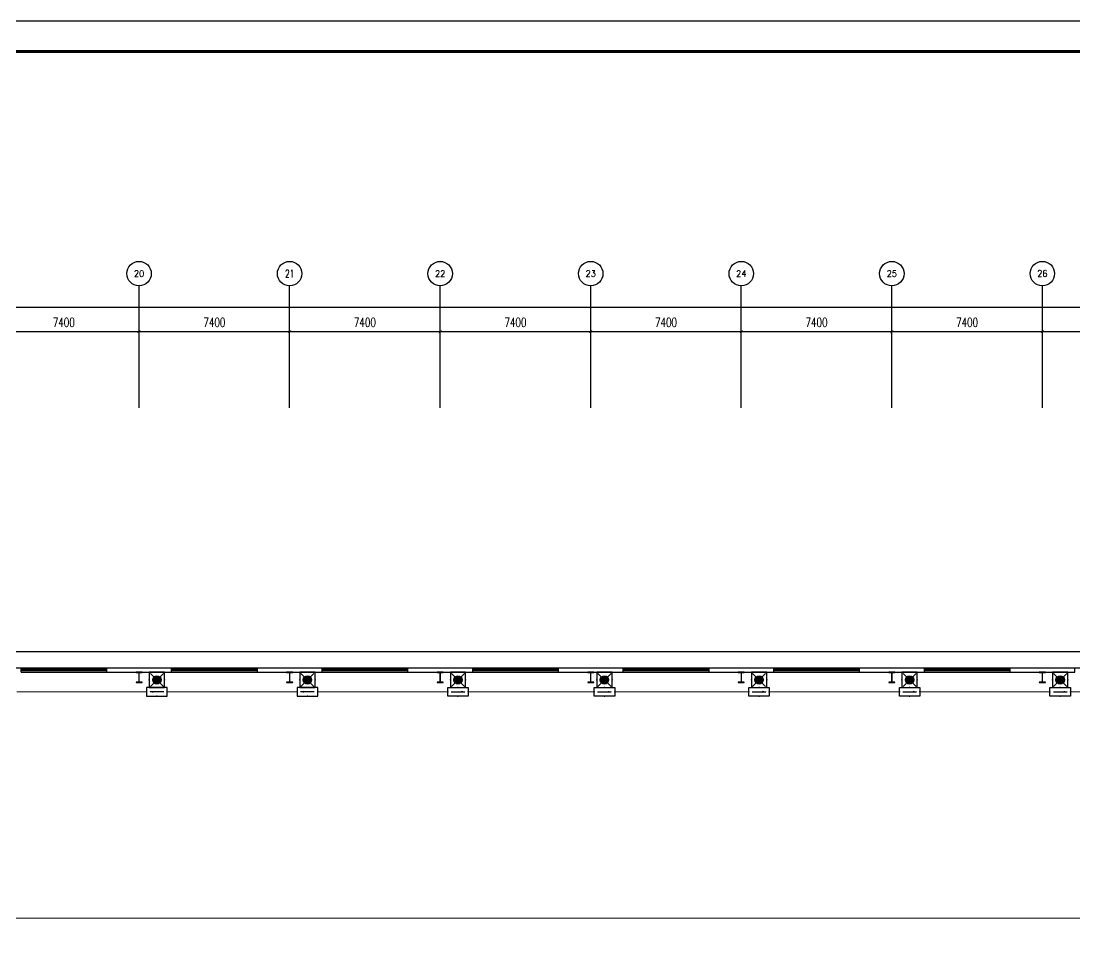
# Model space of a CAD drawing. Extents: x 1751103 to 2598738, y -609732 to 659428.
# Drawn here: x 2242648 to 2294448, y -26085 to 18938 of the extents above; entities that cross this region are included whole.
import ezdxf
from ezdxf.enums import TextEntityAlignment as Align

# ---------------------------------------------------------------- set-up
doc = ezdxf.new("R2010")
doc.units = 0
doc.header["$LTSCALE"] = 1000
doc.header["$MEASUREMENT"] = 0
doc.layers.get('0').update_dxf_attribs({"linetype": 'CONTINUOUS'})
doc.layers.get('DEFPOINTS').update_dxf_attribs({"linetype": 'CONTINUOUS'})
for name, color, linetype in [('AXIS', 3, 'CONTINUOUS'), ('AXIS_TEXT', 7, 'CONTINUOUS'), ('COLUMN', 99, 'CONTINUOUS'), ('EQUIP-照明', 3, 'CONTINUOUS'), ('GROUND', 2, 'CONTINUOUS'), ('PUB_TITLE', 4, 'CONTINUOUS'), ('WALL', 9, 'CONTINUOUS'), ('WINDOW', 99, 'CONTINUOUS'), ('WIRE-照明', 1, 'CONTINUOUS')]:
    doc.layers.add(name, color=color, linetype=linetype)
doc.styles.add('_TCH_AXIS', font='COMPLEX', dxfattribs={"bigfont": 'GBCBIG'})
doc.styles.add('COMPLEX', font='COMPLEX')
doc.styles.add('DIM_FONT', font='SIMPLEX', dxfattribs={"width": 0.7, "bigfont": 'GBCBIG'})
doc.styles.get("Standard").update_dxf_attribs({"font": 'gbenor.shx', "bigfont": 'gbcbig.shx'})
doc.dimstyles.new('DIMN150', dxfattribs={"dimscale": 1.5, "dimtxt": 300, "dimasz": 100, "dimexe": 250, "dimexo": 300, "dimgap": 150, "dimtad": 1, "dimdec": 0, "dimzin": 0, "dimtxsty": 'DIM_FONT', "dimblk": 'ARCHTICK', "dimcen": 0.09, "dimclrt": 7, "dimazin": 3, "dimtfac": 1, "dimtdec": 0, "dimtix": 1, "dimtmove": 0, "dimatfit": 3, "dimtolj": 1, "dimtzin": 0})

# ---------------------------------------------------------------- blocks, each defined once
blk = doc.blocks.new('$WINLIB2D$00000001')
for p, q in [((-0.5, 0.5), (0.5, 0.5)), ((-0.5, 0.5), (-0.5, -0.5)), ((0.5, -0.5), (0.5, 0.5)), ((0.5, 0.167), (-0.5, 0.167)), ((0.5, -0.167), (-0.5, -0.167)), ((-0.5, -0.5), (0.5, -0.5))]:
    blk.add_line(p, q)
blk = doc.blocks.new('_AXISO')
blk.add_circle((0, 0), 0.5)
at = {"layer": 'AXIS_TEXT', "style": 'COMPLEX', "width": 1.041667}
blk.add_attdef('A', text='', height=0.56, dxfattribs=at).set_placement((-0.25, -0.28), (0.25, -0.28), align=Align.FIT)
blk = doc.blocks.new('_ARCHTICK')
at = {"color": 0, "linetype": 'BYBLOCK', "const_width": 0.15}
blk.add_lwpolyline([(-0.5, -0.5), (0.5, 0.5)], dxfattribs=at)
blk = doc.blocks.new('*D99')
at = {"layer": 'AXIS', "color": 0}
for p, q in [((2107648, 93942), (2107648, 98817)), ((2107648, 98442), (2315248, 98442)), ((2315248, 93942), (2315248, 98817))]:
    blk.add_line(p, q, dxfattribs=at)
at = {"layer": 'DEFPOINTS', "color": 0}
for p in [(2315248, 98442), (2107648, 93492), (2315248, 93492)]:
    blk.add_point(p, dxfattribs=at)
at = {"layer": 'AXIS', "color": 0, "xscale": 150, "yscale": 150, "zscale": 150, "rotation": 180}
blk.add_blockref('_ARCHTICK', (2107648, 98442), dxfattribs=at)
at = {"layer": 'AXIS', "color": 0, "xscale": 150, "yscale": 150, "zscale": 150}
blk.add_blockref('_ARCHTICK', (2315248, 98442), dxfattribs=at)
at = {"layer": 'AXIS', "color": 7, "insert": (2211448, 98892), "char_height": 450, "attachment_point": 5, "style": 'DIM_FONT'}
blk.add_mtext('\\A1;207600', dxfattribs=at)
blk = doc.blocks.new('*D119')
at = {"layer": 'AXIS', "color": 0}
for p, q in [((2241048, 93942), (2241048, 97617)), ((2248448, 93942), (2248448, 97617)), ((2241048, 97242), (2248448, 97242))]:
    blk.add_line(p, q, dxfattribs=at)
at = {"layer": 'DEFPOINTS', "color": 0}
for p in [(2248448, 97242), (2241048, 93492), (2248448, 93492)]:
    blk.add_point(p, dxfattribs=at)
at = {"layer": 'AXIS', "color": 0, "xscale": 150, "yscale": 150, "zscale": 150, "rotation": 180}
blk.add_blockref('_ARCHTICK', (2241048, 97242), dxfattribs=at)
at = {"layer": 'AXIS', "color": 0, "xscale": 150, "yscale": 150, "zscale": 150}
blk.add_blockref('_ARCHTICK', (2248448, 97242), dxfattribs=at)
at = {"layer": 'AXIS', "color": 7, "insert": (2244748, 97692), "char_height": 450, "attachment_point": 5, "style": 'DIM_FONT'}
blk.add_mtext('\\A1;7400', dxfattribs=at)
blk = doc.blocks.new('*D120')
at = {"layer": 'AXIS', "color": 0}
for p, q in [((2248448, 93942), (2248448, 97617)), ((2255848, 93942), (2255848, 97617)), ((2248448, 97242), (2255848, 97242))]:
    blk.add_line(p, q, dxfattribs=at)
at = {"layer": 'DEFPOINTS', "color": 0}
for p in [(2255848, 97242), (2248448, 93492), (2255848, 93492)]:
    blk.add_point(p, dxfattribs=at)
at = {"layer": 'AXIS', "color": 0, "xscale": 150, "yscale": 150, "zscale": 150, "rotation": 180}
blk.add_blockref('_ARCHTICK', (2248448, 97242), dxfattribs=at)
at = {"layer": 'AXIS', "color": 0, "xscale": 150, "yscale": 150, "zscale": 150}
blk.add_blockref('_ARCHTICK', (2255848, 97242), dxfattribs=at)
at = {"layer": 'AXIS', "color": 7, "insert": (2252148, 97692), "char_height": 450, "attachment_point": 5, "style": 'DIM_FONT'}
blk.add_mtext('\\A1;7400', dxfattribs=at)
blk = doc.blocks.new('*D121')
at = {"layer": 'AXIS', "color": 0}
for p, q in [((2255848, 93942), (2255848, 97617)), ((2263248, 93942), (2263248, 97617)), ((2255848, 97242), (2263248, 97242))]:
    blk.add_line(p, q, dxfattribs=at)
at = {"layer": 'DEFPOINTS', "color": 0}
for p in [(2263248, 97242), (2255848, 93492), (2263248, 93492)]:
    blk.add_point(p, dxfattribs=at)
at = {"layer": 'AXIS', "color": 0, "xscale": 150, "yscale": 150, "zscale": 150, "rotation": 180}
blk.add_blockref('_ARCHTICK', (2255848, 97242), dxfattribs=at)
at = {"layer": 'AXIS', "color": 0, "xscale": 150, "yscale": 150, "zscale": 150}
blk.add_blockref('_ARCHTICK', (2263248, 97242), dxfattribs=at)
at = {"layer": 'AXIS', "color": 7, "insert": (2259548, 97692), "char_height": 450, "attachment_point": 5, "style": 'DIM_FONT'}
blk.add_mtext('\\A1;7400', dxfattribs=at)
blk = doc.blocks.new('*D122')
at = {"layer": 'AXIS', "color": 0}
for p, q in [((2263248, 93942), (2263248, 97617)), ((2270648, 93942), (2270648, 97617)), ((2263248, 97242), (2270648, 97242))]:
    blk.add_line(p, q, dxfattribs=at)
at = {"layer": 'DEFPOINTS', "color": 0}
for p in [(2270648, 97242), (2263248, 93492), (2270648, 93492)]:
    blk.add_point(p, dxfattribs=at)
at = {"layer": 'AXIS', "color": 0, "xscale": 150, "yscale": 150, "zscale": 150, "rotation": 180}
blk.add_blockref('_ARCHTICK', (2263248, 97242), dxfattribs=at)
at = {"layer": 'AXIS', "color": 0, "xscale": 150, "yscale": 150, "zscale": 150}
blk.add_blockref('_ARCHTICK', (2270648, 97242), dxfattribs=at)
at = {"layer": 'AXIS', "color": 7, "insert": (2266948, 97692), "char_height": 450, "attachment_point": 5, "style": 'DIM_FONT'}
blk.add_mtext('\\A1;7400', dxfattribs=at)
blk = doc.blocks.new('*D123')
at = {"layer": 'AXIS', "color": 0}
for p, q in [((2270648, 93942), (2270648, 97617)), ((2278048, 93942), (2278048, 97617)), ((2270648, 97242), (2278048, 97242))]:
    blk.add_line(p, q, dxfattribs=at)
at = {"layer": 'DEFPOINTS', "color": 0}
for p in [(2278048, 97242), (2270648, 93492), (2278048, 93492)]:
    blk.add_point(p, dxfattribs=at)
at = {"layer": 'AXIS', "color": 0, "xscale": 150, "yscale": 150, "zscale": 150, "rotation": 180}
blk.add_blockref('_ARCHTICK', (2270648, 97242), dxfattribs=at)
at = {"layer": 'AXIS', "color": 0, "xscale": 150, "yscale": 150, "zscale": 150}
blk.add_blockref('_ARCHTICK', (2278048, 97242), dxfattribs=at)
at = {"layer": 'AXIS', "color": 7, "insert": (2274348, 97692), "char_height": 450, "attachment_point": 5, "style": 'DIM_FONT'}
blk.add_mtext('\\A1;7400', dxfattribs=at)
blk = doc.blocks.new('*D124')
at = {"layer": 'AXIS', "color": 0}
for p, q in [((2278048, 93942), (2278048, 97617)), ((2285448, 93942), (2285448, 97617)), ((2278048, 97242), (2285448, 97242))]:
    blk.add_line(p, q, dxfattribs=at)
at = {"layer": 'DEFPOINTS', "color": 0}
for p in [(2285448, 97242), (2278048, 93492), (2285448, 93492)]:
    blk.add_point(p, dxfattribs=at)
at = {"layer": 'AXIS', "color": 0, "xscale": 150, "yscale": 150, "zscale": 150, "rotation": 180}
blk.add_blockref('_ARCHTICK', (2278048, 97242), dxfattribs=at)
at = {"layer": 'AXIS', "color": 0, "xscale": 150, "yscale": 150, "zscale": 150}
blk.add_blockref('_ARCHTICK', (2285448, 97242), dxfattribs=at)
at = {"layer": 'AXIS', "color": 7, "insert": (2281748, 97692), "char_height": 450, "attachment_point": 5, "style": 'DIM_FONT'}
blk.add_mtext('\\A1;7400', dxfattribs=at)
blk = doc.blocks.new('*D125')
at = {"layer": 'AXIS', "color": 0}
for p, q in [((2285448, 93942), (2285448, 97617)), ((2292848, 93942), (2292848, 97617)), ((2285448, 97242), (2292848, 97242))]:
    blk.add_line(p, q, dxfattribs=at)
at = {"layer": 'DEFPOINTS', "color": 0}
for p in [(2292848, 97242), (2285448, 93492), (2292848, 93492)]:
    blk.add_point(p, dxfattribs=at)
at = {"layer": 'AXIS', "color": 0, "xscale": 150, "yscale": 150, "zscale": 150, "rotation": 180}
blk.add_blockref('_ARCHTICK', (2285448, 97242), dxfattribs=at)
at = {"layer": 'AXIS', "color": 0, "xscale": 150, "yscale": 150, "zscale": 150}
blk.add_blockref('_ARCHTICK', (2292848, 97242), dxfattribs=at)
at = {"layer": 'AXIS', "color": 7, "insert": (2289148, 97692), "char_height": 450, "attachment_point": 5, "style": 'DIM_FONT'}
blk.add_mtext('\\A1;7400', dxfattribs=at)
blk = doc.blocks.new('*D126')
at = {"layer": 'AXIS', "color": 0}
for p, q in [((2292848, 93942), (2292848, 97617)), ((2300248, 93942), (2300248, 97617)), ((2292848, 97242), (2300248, 97242))]:
    blk.add_line(p, q, dxfattribs=at)
at = {"layer": 'DEFPOINTS', "color": 0}
for p in [(2300248, 97242), (2292848, 93492), (2300248, 93492)]:
    blk.add_point(p, dxfattribs=at)
at = {"layer": 'AXIS', "color": 0, "xscale": 150, "yscale": 150, "zscale": 150, "rotation": 180}
blk.add_blockref('_ARCHTICK', (2292848, 97242), dxfattribs=at)
at = {"layer": 'AXIS', "color": 0, "xscale": 150, "yscale": 150, "zscale": 150}
blk.add_blockref('_ARCHTICK', (2300248, 97242), dxfattribs=at)
at = {"layer": 'AXIS', "color": 7, "insert": (2296548, 97692), "char_height": 450, "attachment_point": 5, "style": 'DIM_FONT'}
blk.add_mtext('\\A1;7400', dxfattribs=at)
blk = doc.blocks.new('$EQUIP$00001167')
for p, q in [((-0.429, 0.429), (0.429, -0.429)), ((-0.429, -0.429), (0.429, 0.429))]:
    blk.add_line(p, q)
blk.add_lwpolyline([(-0.5, 0.5), (-0.5, -0.5), (0.5, -0.5), (0.5, 0.5)], close=True)
blk.add_circle((0, 0), 0.275)
for p in [(-0.5, 0), (0, 0.5), (0.5, 0), (0, -0.5)]:
    blk.add_point(p)
for points in [[(-0.238, 0.137), (0.238, 0.137), (-0.275, 0), (0.275, 0)], [(-0.238, -0.137), (0.238, -0.137), (-0.275, 0), (0.275, 0)], [(-0.137, 0.238), (0.137, 0.238), (-0.238, 0.137), (0.238, 0.137)], [(0, 0.275), (0, 0.275), (-0.137, 0.238), (0.137, 0.238)], [(-0.137, -0.238), (0.137, -0.238), (-0.238, -0.137), (0.238, -0.137)], [(0, -0.275), (0, -0.275), (-0.137, -0.238), (0.137, -0.238)]]:
    blk.add_solid(points)
at = {"flags": 9}
blk.add_attdef('A', (0, 0), '', height=0.00002, dxfattribs=at)
blk = doc.blocks.new('$EQUIP$00001687')
for p, q in [((0.72, 0.6), (-0.72, 0.6)), ((-0.72, 0.6), (-0.72, 0)), ((-0.72, 0), (0.72, 0)), ((0.72, 0), (0.72, 0.6))]:
    blk.add_line(p, q)
at = {"color": 7}
blk.add_line((-0.48, 0.3), (0.48, 0.3), dxfattribs=at)
for p in [(-0.72, 0.3), (0, 0.6), (0, 0), (0.72, 0.3)]:
    blk.add_point(p)
blk.add_solid([(0.24, 0.228), (0.528, 0.3), (0.24, 0.372)])
blk = doc.blocks.new('W2')
at = {"layer": 'AXIS', "color": 8}
for p, q in [((2248447.9, 93491.5), (2248447.9, 99491.5)), ((2255847.9, 93491.5), (2255847.9, 99491.5)), ((2263247.9, 93491.5), (2263247.9, 99491.5)), ((2270647.9, 93491.5), (2270647.9, 99491.5)), ((2278047.9, 93491.5), (2278047.9, 99491.5)), ((2285447.9, 93491.5), (2285447.9, 99491.5)), ((2292847.9, 93491.5), (2292847.9, 99491.5))]:
    blk.add_line(p, q, dxfattribs=at)
at = {"layer": 'COLUMN', "color": 8}
for p, q in [((2248597.9, 80491.5), (2248297.9, 80491.5)), ((2248297.9, 80491.5), (2248297.9, 80473.5)), ((2248297.9, 80473.5), (2248437.9, 80473.5)), ((2248437.9, 80473.5), (2248442.9, 80468.5)), ((2248442.9, 80468.5), (2248442.9, 80014.5)), ((2248452.9, 80468.5), (2248457.9, 80473.5)), ((2248452.9, 80014.5), (2248452.9, 80468.5)), ((2248457.9, 80473.5), (2248597.9, 80473.5)), ((2248597.9, 80473.5), (2248597.9, 80491.5)), ((2255997.9, 80491.5), (2255697.9, 80491.5)), ((2255697.9, 80491.5), (2255697.9, 80473.5)), ((2255697.9, 80473.5), (2255837.9, 80473.5)), ((2255837.9, 80473.5), (2255842.9, 80468.5)), ((2255842.9, 80468.5), (2255842.9, 80014.5)), ((2255852.9, 80468.5), (2255857.9, 80473.5)), ((2255852.9, 80014.5), (2255852.9, 80468.5)), ((2255857.9, 80473.5), (2255997.9, 80473.5)), ((2255997.9, 80473.5), (2255997.9, 80491.5)), ((2263397.9, 80491.5), (2263097.9, 80491.5)), ((2263097.9, 80491.5), (2263097.9, 80473.5)), ((2263097.9, 80473.5), (2263237.9, 80473.5)), ((2263237.9, 80473.5), (2263242.9, 80468.5)), ((2263242.9, 80468.5), (2263242.9, 80014.5)), ((2263252.9, 80468.5), (2263257.9, 80473.5)), ((2263252.9, 80014.5), (2263252.9, 80468.5)), ((2263257.9, 80473.5), (2263397.9, 80473.5)), ((2263397.9, 80473.5), (2263397.9, 80491.5)), ((2270797.9, 80491.5), (2270497.9, 80491.5)), ((2270497.9, 80491.5), (2270497.9, 80473.5)), ((2270497.9, 80473.5), (2270637.9, 80473.5)), ((2270637.9, 80473.5), (2270642.9, 80468.5)), ((2270642.9, 80468.5), (2270642.9, 80014.5)), ((2270652.9, 80468.5), (2270657.9, 80473.5)), ((2270652.9, 80014.5), (2270652.9, 80468.5)), ((2270657.9, 80473.5), (2270797.9, 80473.5)), ((2270797.9, 80473.5), (2270797.9, 80491.5)), ((2278197.9, 80491.5), (2277897.9, 80491.5)), ((2277897.9, 80491.5), (2277897.9, 80473.5)), ((2277897.9, 80473.5), (2278037.9, 80473.5)), ((2278037.9, 80473.5), (2278042.9, 80468.5)), ((2278042.9, 80468.5), (2278042.9, 80014.5)), ((2278052.9, 80468.5), (2278057.9, 80473.5)), ((2278052.9, 80014.5), (2278052.9, 80468.5)), ((2278057.9, 80473.5), (2278197.9, 80473.5)), ((2278197.9, 80473.5), (2278197.9, 80491.5)), ((2285597.9, 80491.5), (2285297.9, 80491.5)), ((2285297.9, 80491.5), (2285297.9, 80473.5)), ((2285297.9, 80473.5), (2285437.9, 80473.5)), ((2285437.9, 80473.5), (2285442.9, 80468.5)), ((2285442.9, 80468.5), (2285442.9, 80014.5)), ((2285452.9, 80468.5), (2285457.9, 80473.5)), ((2285452.9, 80014.5), (2285452.9, 80468.5)), ((2285457.9, 80473.5), (2285597.9, 80473.5)), ((2285597.9, 80473.5), (2285597.9, 80491.5)), ((2292997.9, 80491.5), (2292697.9, 80491.5)), ((2292697.9, 80491.5), (2292697.9, 80473.5)), ((2292697.9, 80473.5), (2292837.9, 80473.5)), ((2292837.9, 80473.5), (2292842.9, 80468.5)), ((2292842.9, 80468.5), (2292842.9, 80014.5)), ((2292852.9, 80468.5), (2292857.9, 80473.5)), ((2292852.9, 80014.5), (2292852.9, 80468.5)), ((2292857.9, 80473.5), (2292997.9, 80473.5)), ((2292997.9, 80473.5), (2292997.9, 80491.5)), ((2248437.9, 80009.5), (2248297.9, 80009.5)), ((2248297.9, 80009.5), (2248297.9, 79991.5)), ((2248297.9, 79991.5), (2248597.9, 79991.5)), ((2248442.9, 80014.5), (2248437.9, 80009.5)), ((2248457.9, 80009.5), (2248452.9, 80014.5)), ((2248597.9, 80009.5), (2248457.9, 80009.5)), ((2248597.9, 79991.5), (2248597.9, 80009.5)), ((2255837.9, 80009.5), (2255697.9, 80009.5)), ((2255697.9, 80009.5), (2255697.9, 79991.5)), ((2255697.9, 79991.5), (2255997.9, 79991.5)), ((2255842.9, 80014.5), (2255837.9, 80009.5)), ((2255857.9, 80009.5), (2255852.9, 80014.5)), ((2255997.9, 80009.5), (2255857.9, 80009.5)), ((2255997.9, 79991.5), (2255997.9, 80009.5)), ((2263237.9, 80009.5), (2263097.9, 80009.5)), ((2263097.9, 80009.5), (2263097.9, 79991.5)), ((2263097.9, 79991.5), (2263397.9, 79991.5)), ((2263242.9, 80014.5), (2263237.9, 80009.5)), ((2263257.9, 80009.5), (2263252.9, 80014.5)), ((2263397.9, 80009.5), (2263257.9, 80009.5)), ((2263397.9, 79991.5), (2263397.9, 80009.5)), ((2270637.9, 80009.5), (2270497.9, 80009.5)), ((2270497.9, 80009.5), (2270497.9, 79991.5)), ((2270497.9, 79991.5), (2270797.9, 79991.5)), ((2270642.9, 80014.5), (2270637.9, 80009.5)), ((2270657.9, 80009.5), (2270652.9, 80014.5)), ((2270797.9, 80009.5), (2270657.9, 80009.5)), ((2270797.9, 79991.5), (2270797.9, 80009.5)), ((2278037.9, 80009.5), (2277897.9, 80009.5)), ((2277897.9, 80009.5), (2277897.9, 79991.5)), ((2277897.9, 79991.5), (2278197.9, 79991.5)), ((2278042.9, 80014.5), (2278037.9, 80009.5)), ((2278057.9, 80009.5), (2278052.9, 80014.5)), ((2278197.9, 80009.5), (2278057.9, 80009.5)), ((2278197.9, 79991.5), (2278197.9, 80009.5)), ((2285437.9, 80009.5), (2285297.9, 80009.5)), ((2285297.9, 80009.5), (2285297.9, 79991.5)), ((2285297.9, 79991.5), (2285597.9, 79991.5)), ((2285442.9, 80014.5), (2285437.9, 80009.5)), ((2285457.9, 80009.5), (2285452.9, 80014.5)), ((2285597.9, 80009.5), (2285457.9, 80009.5)), ((2285597.9, 79991.5), (2285597.9, 80009.5)), ((2292837.9, 80009.5), (2292697.9, 80009.5)), ((2292697.9, 80009.5), (2292697.9, 79991.5)), ((2292697.9, 79991.5), (2292997.9, 79991.5)), ((2292842.9, 80014.5), (2292837.9, 80009.5)), ((2292857.9, 80009.5), (2292852.9, 80014.5)), ((2292997.9, 80009.5), (2292857.9, 80009.5)), ((2292997.9, 79991.5), (2292997.9, 80009.5))]:
    blk.add_line(p, q, dxfattribs=at)
at = {"layer": 'GROUND', "color": 8}
for p, q in [((2316047.9, 81491.5), (2212597.9, 81491.5)), ((2315247.9, 80691.5), (2211797.9, 80691.5))]:
    blk.add_line(p, q, dxfattribs=at)
at = {"layer": 'WALL', "color": 8}
for p, q in [((2248447.9, 80691.5), (2246847.9, 80691.5)), ((2246847.9, 80691.5), (2246847.9, 80491.5)), ((2246847.9, 80491.5), (2248297.9, 80491.5)), ((2250047.9, 80691.5), (2248447.9, 80691.5)), ((2248597.9, 80491.5), (2250047.9, 80491.5)), ((2250047.9, 80491.5), (2250047.9, 80691.5)), ((2255847.9, 80691.5), (2254247.9, 80691.5)), ((2254247.9, 80691.5), (2254247.9, 80491.5)), ((2254247.9, 80491.5), (2255697.9, 80491.5)), ((2257447.9, 80691.5), (2255847.9, 80691.5)), ((2255997.9, 80491.5), (2257447.9, 80491.5)), ((2257447.9, 80491.5), (2257447.9, 80691.5)), ((2263247.9, 80691.5), (2261647.9, 80691.5)), ((2261647.9, 80691.5), (2261647.9, 80491.5)), ((2261647.9, 80491.5), (2263097.9, 80491.5)), ((2264847.9, 80691.5), (2263247.9, 80691.5)), ((2263397.9, 80491.5), (2264847.9, 80491.5)), ((2264847.9, 80491.5), (2264847.9, 80691.5)), ((2270647.9, 80691.5), (2269047.9, 80691.5)), ((2269047.9, 80691.5), (2269047.9, 80491.5)), ((2269047.9, 80491.5), (2270497.9, 80491.5)), ((2272247.9, 80691.5), (2270647.9, 80691.5)), ((2270797.9, 80491.5), (2272247.9, 80491.5)), ((2272247.9, 80491.5), (2272247.9, 80691.5)), ((2278047.9, 80691.5), (2276447.9, 80691.5)), ((2276447.9, 80691.5), (2276447.9, 80491.5)), ((2276447.9, 80491.5), (2277897.9, 80491.5)), ((2279647.9, 80691.5), (2278047.9, 80691.5)), ((2278197.9, 80491.5), (2279647.9, 80491.5)), ((2279647.9, 80491.5), (2279647.9, 80691.5)), ((2285447.9, 80691.5), (2283847.9, 80691.5)), ((2283847.9, 80691.5), (2283847.9, 80491.5)), ((2283847.9, 80491.5), (2285297.9, 80491.5)), ((2287047.9, 80691.5), (2285447.9, 80691.5)), ((2285597.9, 80491.5), (2287047.9, 80491.5)), ((2287047.9, 80491.5), (2287047.9, 80691.5)), ((2292847.9, 80691.5), (2291247.9, 80691.5)), ((2291247.9, 80691.5), (2291247.9, 80491.5)), ((2291247.9, 80491.5), (2292697.9, 80491.5)), ((2294447.9, 80691.5), (2292847.9, 80691.5)), ((2292997.9, 80491.5), (2294447.9, 80491.5)), ((2294447.9, 80491.5), (2294447.9, 80691.5))]:
    blk.add_line(p, q, dxfattribs=at)
at = {"layer": 'AXIS', "color": 8}
ref = blk.add_blockref('_AXISO', (2248447.9, 100091.5), dxfattribs=dict(at, xscale=1200, yscale=1200, zscale=1200))
ref.add_attrib('A', '20', dxfattribs={"layer": 'AXIS_TEXT', "color": 8, "height": 314.9, "style": '_TCH_AXIS'}).set_placement((2248193, 99934.1), (2248702.8, 99934.1), align=Align.FIT)
ref = blk.add_blockref('_AXISO', (2255847.9, 100091.5), dxfattribs=dict(at, xscale=1200, yscale=1200, zscale=1200))
ref.add_attrib('A', '21', dxfattribs={"layer": 'AXIS_TEXT', "color": 8, "height": 378.95, "style": '_TCH_AXIS', "width": 0.862069}).set_placement((2255622.3, 99902.1), (2256073.4, 99902.1), align=Align.FIT)
ref = blk.add_blockref('_AXISO', (2263247.9, 100091.5), dxfattribs=dict(at, xscale=1200, yscale=1200, zscale=1200))
ref.add_attrib('A', '22', dxfattribs={"layer": 'AXIS_TEXT', "color": 8, "height": 314.9, "style": '_TCH_AXIS'}).set_placement((2262993, 99934.1), (2263502.8, 99934.1), align=Align.FIT)
ref = blk.add_blockref('_AXISO', (2270647.9, 100091.5), dxfattribs=dict(at, xscale=1200, yscale=1200, zscale=1200))
ref.add_attrib('A', '23', dxfattribs={"layer": 'AXIS_TEXT', "color": 8, "height": 314.9, "style": '_TCH_AXIS'}).set_placement((2270393, 99934.1), (2270902.8, 99934.1), align=Align.FIT)
ref = blk.add_blockref('_AXISO', (2278047.9, 100091.5), dxfattribs=dict(at, xscale=1200, yscale=1200, zscale=1200))
ref.add_attrib('A', '24', dxfattribs={"layer": 'AXIS_TEXT', "color": 8, "height": 308.98, "style": '_TCH_AXIS', "width": 0.972222}).set_placement((2277790.4, 99937), (2278305.4, 99937), align=Align.FIT)
ref = blk.add_blockref('_AXISO', (2285447.9, 100091.5), dxfattribs=dict(at, xscale=1200, yscale=1200, zscale=1200))
ref.add_attrib('A', '25', dxfattribs={"layer": 'AXIS_TEXT', "color": 8, "height": 314.9, "style": '_TCH_AXIS'}).set_placement((2285193, 99934.1), (2285702.8, 99934.1), align=Align.FIT)
ref = blk.add_blockref('_AXISO', (2292847.9, 100091.5), dxfattribs=dict(at, xscale=1200, yscale=1200, zscale=1200))
ref.add_attrib('A', '26', dxfattribs={"layer": 'AXIS_TEXT', "color": 8, "height": 321.04, "style": '_TCH_AXIS', "width": 0.970588}).set_placement((2292595.6, 99931), (2293100.1, 99931), align=Align.FIT)
at = {"layer": 'WINDOW', "color": 8, "xscale": 4200, "yscale": -200, "zscale": 4200}
for p in [(2244747.9, 80591.5), (2252147.9, 80591.5), (2259547.9, 80591.5), (2266947.9, 80591.5), (2274347.9, 80591.5), (2281747.9, 80591.5), (2289147.9, 80591.5)]:
    blk.add_blockref('$WINLIB2D$00000001', p, dxfattribs=at)
at = {"layer": 'AXIS', "color": 8}
for p1, p2, distance, picture, middle in [((2107647.9, 93491.5), (2315247.9, 93491.5), 4950, '*D99', (2211447.9, 98891.5)), ((2241047.9, 93491.5), (2248447.9, 93491.5), 3750, '*D119', (2244747.9, 97691.5)), ((2248447.9, 93491.5), (2255847.9, 93491.5), 3750, '*D120', (2252147.9, 97691.5)), ((2255847.9, 93491.5), (2263247.9, 93491.5), 3750, '*D121', (2259547.9, 97691.5)), ((2263247.9, 93491.5), (2270647.9, 93491.5), 3750, '*D122', (2266947.9, 97691.5)), ((2270647.9, 93491.5), (2278047.9, 93491.5), 3750, '*D123', (2274347.9, 97691.5)), ((2278047.9, 93491.5), (2285447.9, 93491.5), 3750, '*D124', (2281747.9, 97691.5)), ((2285447.9, 93491.5), (2292847.9, 93491.5), 3750, '*D125', (2289147.9, 97691.5)), ((2292847.9, 93491.5), (2300247.9, 93491.5), 3750, '*D126', (2296547.9, 97691.5))]:
    dim = blk.add_aligned_dim(p1=p1, p2=p2, distance=distance, dimstyle='DIMN150', dxfattribs=at)
    dim.commit()
    dim.dimension.update_dxf_attribs({"geometry": picture, "text_midpoint": middle})

msp = doc.modelspace()

# ---------------------------------------------------------------- linework, layer by layer
at = {"layer": 'PUB_TITLE'}
msp.add_lwpolyline([(2088595, -70162), (2340895, -70162), (2340895, 18938), (2088595, 18938)], close=True, dxfattribs=at)
at = {"layer": 'PUB_TITLE', "const_width": 150}
msp.add_lwpolyline([(2092345, -68662), (2339395, -68662), (2339395, 17438), (2092345, 17438)], close=True, dxfattribs=at)
at = {"layer": 'WIRE-照明', "linetype": 'CONTINUOUS', "const_width": 52.5}
msp.add_lwpolyline([(2211284, -12458), (2211284, -24987, 0.414214), (2211464, -25167), (2314720, -25167)], format="xyb", dxfattribs=at)
for points in [[(2242427, -14035), (2248819, -14035)], [(2249827, -14035), (2256219, -14035)], [(2257227, -14035), (2263619, -14035)], [(2264627, -14035), (2270819, -14035)], [(2271827, -14035), (2278419, -14035)], [(2279427, -14035), (2285819, -14035)], [(2286827, -14035), (2293219, -14035)], [(2294227, -14035), (2300619, -14035)]]:
    msp.add_lwpolyline(points, dxfattribs=at)

# ---------------------------------------------------------------- block references
msp.add_blockref('W2', (0, -93567))
at = {"layer": 'EQUIP-照明', "rotation": 180}
for name, p, xscale, yscale, zscale in [('$EQUIP$00001167', (2249323, -13450), 750, 750, 750), ('$EQUIP$00001167', (2256723, -13450), 750, 750, 750), ('$EQUIP$00001167', (2264123, -13450), 750, 750, 750), ('$EQUIP$00001167', (2271323, -13450), 750, 750, 750), ('$EQUIP$00001167', (2278923, -13450), 750, 750, 750), ('$EQUIP$00001167', (2286323, -13450), 750, 750, 750), ('$EQUIP$00001167', (2293723, -13450), 750, 750, 750), ('$EQUIP$00001687', (2249323, -13825), 700, 700, 700), ('$EQUIP$00001687', (2256723, -13825), 700, 700, 700), ('$EQUIP$00001687', (2264123, -13825), -700, 700, 700), ('$EQUIP$00001687', (2271323, -13825), -700, 700, 700), ('$EQUIP$00001687', (2278923, -13825), -700, 700, 700), ('$EQUIP$00001687', (2286323, -13825), -700, 700, 700), ('$EQUIP$00001687', (2293723, -13825), -700, 700, 700)]:
    msp.add_blockref(name, p, dxfattribs=dict(at, xscale=xscale, yscale=yscale, zscale=zscale))

doc.saveas('drawing.dxf')
